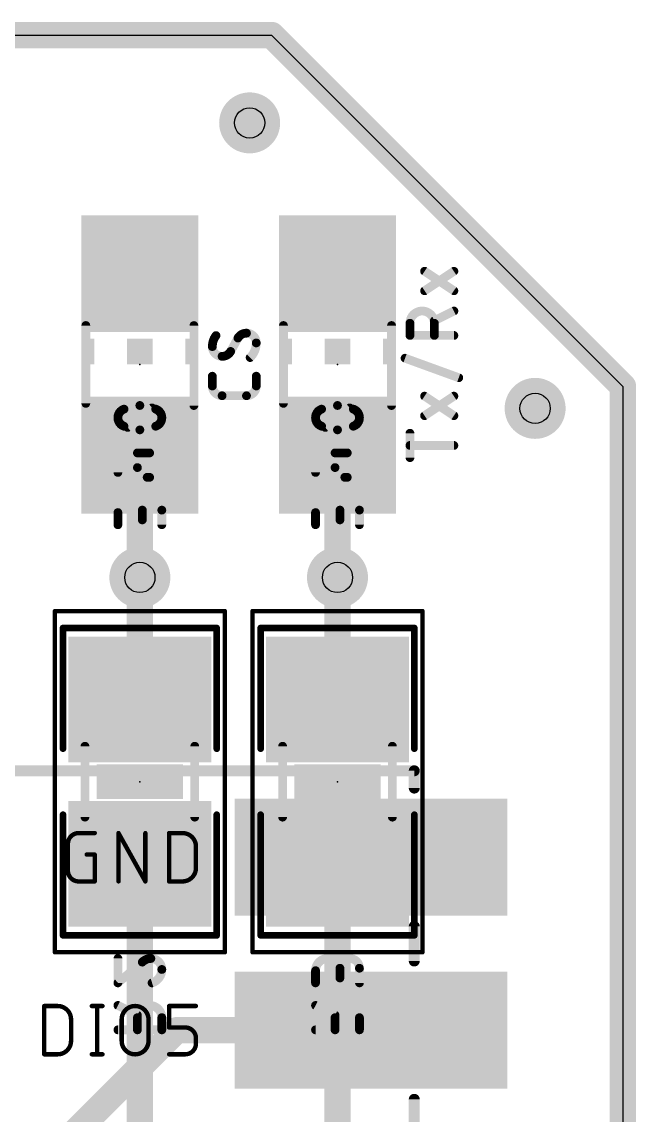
# Model space of a CAD drawing. Extents: x 40.2 to 61.4, y 22.5 to 56.
# Drawn here: x 54.26 to 61.37, y 43.39 to 56.03 of the extents above; entities that cross this region are included whole.
import ezdxf

# ---------------------------------------------------------------- set-up
doc = ezdxf.new("R2010")
doc.units = 0
for name, color, linetype in [('1', 12, 'CONTINUOUS'), ('16', 132, 'CONTINUOUS'), ('18', 122, 'CONTINUOUS'), ('20', 31, 'CONTINUOUS'), ('21', 251, 'CONTINUOUS'), ('22', 251, 'CONTINUOUS'), ('23', 53, 'CONTINUOUS'), ('24', 53, 'CONTINUOUS'), ('26', 251, 'CONTINUOUS'), ('27', 251, 'CONTINUOUS'), ('28', 251, 'CONTINUOUS'), ('29', 251, 'CONTINUOUS'), ('30', 251, 'CONTINUOUS'), ('31', 251, 'CONTINUOUS'), ('32', 251, 'CONTINUOUS'), ('36', 251, 'CONTINUOUS'), ('40', 132, 'CONTINUOUS'), ('44', 251, 'CONTINUOUS'), ('51', 251, 'CONTINUOUS'), ('52', 251, 'CONTINUOUS')]:
    doc.layers.add(name, color=color, linetype=linetype)

# ---------------------------------------------------------------- blocks, each defined once
blk = doc.blocks.new('RECT')
blk.add_solid([(-0.5, -0.5), (0.5, -0.5), (-0.5, 0.5), (0.5, 0.5)])
blk = doc.blocks.new('ROUNDV')
at = {"const_width": 0.5}
blk.add_lwpolyline([(0, -0.25, 1), (0, 0.25, 1), (0, -0.25)], format="xyb", dxfattribs=at)

msp = doc.modelspace()

# ---------------------------------------------------------------- linework, layer by layer
at = {"layer": '1', "const_width": 0.3048}
for points in [[(44.45, 55.88), (57.15, 55.88)], [(57.15, 55.88), (61.214, 51.816)], [(61.214, 51.816), (61.214, 29.21)], [(55.626, 51.02), (55.626, 49.6062)], [(57.912, 51.02), (57.912, 49.6062)], [(56.054, 44.37), (52.578, 40.894)], [(58.3, 44.37), (56.054, 44.37)]]:
    msp.add_lwpolyline(points, dxfattribs=at)
at = {"layer": '1', "const_width": 0.1524}
for points in [[(57.2039, 55.9339, 1), (57.0961, 55.8261)], [(57.15, 55.8038, 1), (57.15, 55.9562)], [(61.2902, 51.816, 1), (61.1378, 51.816)], [(61.1601, 51.7621, 1), (61.2679, 51.8699)], [(55.7022, 51.02, 1), (55.5498, 51.02)], [(57.9882, 51.02, 1), (57.8358, 51.02)], [(55.5498, 49.6062, 1), (55.7022, 49.6062)], [(57.8358, 49.6062, 1), (57.9882, 49.6062)], [(56.054, 44.4462, 1), (56.054, 44.2938)], [(56.1079, 44.3161, 1), (56.0001, 44.4239)], [(58.3, 44.2938, 1), (58.3, 44.4462)]]:
    msp.add_lwpolyline(points, format="xyb", dxfattribs=at)
at = {"layer": '16', "const_width": 0.3048}
for points in [[(44.45, 55.88), (57.15, 55.88)], [(57.15, 55.88), (61.214, 51.816)], [(61.214, 51.816), (61.214, 29.21)], [(55.626, 48.194), (55.626, 49.6062)], [(57.912, 48.194), (57.912, 49.6062)], [(55.626, 46.294), (55.626, 42.926)], [(57.912, 46.294), (57.912, 43.18)]]:
    msp.add_lwpolyline(points, dxfattribs=at)
at = {"layer": '16', "const_width": 0.1524}
for points in [[(57.2039, 55.9339, 1), (57.0961, 55.8261)], [(57.15, 55.8038, 1), (57.15, 55.9562)], [(61.2902, 51.816, 1), (61.1378, 51.816)], [(61.1601, 51.7621, 1), (61.2679, 51.8699)], [(55.7022, 49.6062, 1), (55.5498, 49.6062)], [(57.9882, 49.6062, 1), (57.8358, 49.6062)], [(55.5498, 48.194, 1), (55.7022, 48.194)], [(57.8358, 48.194, 1), (57.9882, 48.194)], [(55.7022, 46.294, 1), (55.5498, 46.294)], [(57.9882, 46.294, 1), (57.8358, 46.294)]]:
    msp.add_lwpolyline(points, format="xyb", dxfattribs=at)
at = {"layer": '20'}
for p, q in [((44.45, 55.88), (57.15, 55.88)), ((57.15, 55.88), (61.214, 51.816)), ((61.214, 51.816), (61.214, 29.21))]:
    msp.add_line(p, q, dxfattribs=at)
at = {"layer": '21', "const_width": 0.127}
for points in [[(42.8, 47.37), (58.8, 47.37)], [(58.8, 47.37), (58.8, 47.17)], [(58.8, 45.17), (58.8, 45.57)], [(58.8, 43.17), (58.8, 43.57)]]:
    msp.add_lwpolyline(points, dxfattribs=at)
at = {"layer": '21', "const_width": 0.0635}
for points in [[(58.8318, 47.37, 1), (58.7683, 47.37)], [(58.8, 47.3383, 1), (58.8, 47.4018)], [(58.7683, 47.17, 1), (58.8318, 47.17)], [(58.8318, 45.57, 1), (58.7683, 45.57)], [(58.7683, 45.17, 1), (58.8318, 45.17)], [(58.8318, 43.57, 1), (58.7683, 43.57)]]:
    msp.add_lwpolyline(points, format="xyb", dxfattribs=at)
at = {"layer": '22', "const_width": 0.0381}
for points in [[(54.737, 49.0411, 1), (54.737, 49.003)], [(54.7561, 49.022, 1), (54.718, 49.022)], [(56.5341, 49.022, 1), (56.496, 49.022)], [(56.515, 49.003, 1), (56.515, 49.0411)], [(57.023, 49.0411, 1), (57.023, 49.003)], [(57.0421, 49.022, 1), (57.004, 49.022)], [(58.8201, 49.022, 1), (58.782, 49.022)], [(58.801, 49.003, 1), (58.801, 49.0411)], [(54.718, 47.625, 1), (54.7561, 47.625)], [(56.496, 47.625, 1), (56.5341, 47.625)], [(57.004, 47.625, 1), (57.0421, 47.625)], [(58.782, 47.625, 1), (58.8201, 47.625)], [(54.7561, 46.863, 1), (54.718, 46.863)], [(56.5341, 46.863, 1), (56.496, 46.863)], [(57.0421, 46.863, 1), (57.004, 46.863)], [(58.8201, 46.863, 1), (58.782, 46.863)], [(54.737, 45.4851, 1), (54.737, 45.447)], [(54.718, 45.466, 1), (54.7561, 45.466)], [(56.496, 45.466, 1), (56.5341, 45.466)], [(56.515, 45.447, 1), (56.515, 45.4851)], [(57.023, 45.4851, 1), (57.023, 45.447)], [(57.004, 45.466, 1), (57.0421, 45.466)], [(58.782, 45.466, 1), (58.8201, 45.466)], [(58.801, 45.447, 1), (58.801, 45.4851)]]:
    msp.add_lwpolyline(points, format="xyb", dxfattribs=at)
at = {"layer": '22', "const_width": 0.0762}
for points in [[(54.737, 47.625), (54.737, 49.022)], [(54.737, 49.022), (56.515, 49.022)], [(56.515, 49.022), (56.515, 47.625)], [(57.023, 47.625), (57.023, 49.022)], [(57.023, 49.022), (58.801, 49.022)], [(58.801, 49.022), (58.801, 47.625)], [(54.737, 45.466), (54.737, 46.863)], [(56.515, 46.863), (56.515, 45.466)], [(57.023, 45.466), (57.023, 46.863)], [(58.801, 46.863), (58.801, 45.466)], [(56.515, 45.466), (54.737, 45.466)], [(58.801, 45.466), (57.023, 45.466)]]:
    msp.add_lwpolyline(points, dxfattribs=at)
at = {"layer": '23'}
for p in [(55.626, 52.07), (57.912, 52.07)]:
    msp.add_point(p, dxfattribs=at)
at = {"layer": '24'}
for p in [(55.626, 47.244), (57.912, 47.244)]:
    msp.add_point(p, dxfattribs=at)
at = {"layer": '26', "const_width": 0.1016}
for points in [[(55.372, 44.917), (55.372, 45.1992)], [(55.6542, 45.1569), (55.372, 44.917)], [(57.658, 44.917), (57.658, 45.0581)], [(57.9402, 45.0863), (57.9402, 44.9734)], [(58.166, 44.917), (58.166, 45.0863)], [(55.372, 44.656), (55.5978, 44.5431)], [(57.658, 44.656), (57.8838, 44.5431)], [(55.5978, 44.5149), (55.5978, 44.3738)], [(55.88, 44.3738), (55.88, 44.5149)], [(57.8838, 44.5149), (57.8838, 44.3738)], [(58.166, 44.3738), (58.166, 44.5149)], [(55.372, 44.3738), (55.88, 44.3738)], [(57.658, 44.3738), (58.166, 44.3738)]]:
    msp.add_lwpolyline(points, dxfattribs=at)
at = {"layer": '26'}
for points, const_width in [([(55.3974, 45.1992, 1), (55.3466, 45.1992)], 0.0508), ([(55.753, 45.1992, 0.2053), (55.6542, 45.1569)], 0.1016), ([(55.6358, 45.1744, 1), (55.6726, 45.1394)], 0.0508), ([(55.6707, 45.1375, 1), (55.6378, 45.1762)], 0.0508), ([(55.88, 45.0722, 0.4142), (55.753, 45.1992)], 0.1016), ([(55.753, 45.2246, 1), (55.753, 45.1738)], 0.0508), ([(55.753, 45.1738, 1), (55.753, 45.2246)], 0.0508), ([(57.9402, 45.0581, 1), (57.658, 45.0581)], 0.1016), ([(58.166, 45.0863, 1), (57.9402, 45.0863)], 0.1016), ([(55.7671, 44.917, 0.3252), (55.88, 45.0722)], 0.1016), ([(55.9054, 45.0722, 1), (55.8546, 45.0722)], 0.0508), ([(55.8546, 45.0722, 1), (55.9054, 45.0722)], 0.0508), ([(57.6834, 45.0581, 1), (57.6326, 45.0581)], 0.0508), ([(57.6326, 45.0581, 1), (57.6834, 45.0581)], 0.0508), ([(57.9656, 45.0863, 1), (57.9148, 45.0863)], 0.0508), ([(57.9148, 45.0863, 1), (57.9656, 45.0863)], 0.0508), ([(57.9148, 45.0581, 1), (57.9656, 45.0581)], 0.0508), ([(58.1914, 45.0863, 1), (58.1406, 45.0863)], 0.0508), ([(58.1406, 45.0863, 1), (58.1914, 45.0863)], 0.0508), ([(55.3555, 44.9363, 1), (55.3885, 44.8976)], 0.0508), ([(55.3466, 44.917, 1), (55.3974, 44.917)], 0.0508), ([(55.7593, 44.9411, 1), (55.7749, 44.8928)], 0.0508), ([(57.6326, 44.917, 1), (57.6834, 44.917)], 0.0508), ([(57.9148, 44.9734, 1), (57.9656, 44.9734)], 0.0508), ([(58.1406, 44.917, 1), (58.1914, 44.917)], 0.0508), ([(55.3834, 44.6787, 1), (55.3606, 44.6333)], 0.0508), ([(55.88, 44.5149, 1), (55.5978, 44.5149)], 0.1016), ([(57.6694, 44.6787, 1), (57.6466, 44.6333)], 0.0508), ([(58.166, 44.5149, 1), (57.8838, 44.5149)], 0.1016), ([(55.6232, 44.5149, 1), (55.5724, 44.5149)], 0.0508), ([(55.5724, 44.5149, 1), (55.6232, 44.5149)], 0.0508), ([(55.5864, 44.5204, 1), (55.6091, 44.5658)], 0.0508), ([(55.9054, 44.5149, 1), (55.8546, 44.5149)], 0.0508), ([(55.8546, 44.5149, 1), (55.9054, 44.5149)], 0.0508), ([(57.9092, 44.5149, 1), (57.8584, 44.5149)], 0.0508), ([(57.8584, 44.5149, 1), (57.9092, 44.5149)], 0.0508), ([(57.8724, 44.5204, 1), (57.8951, 44.5658)], 0.0508), ([(58.1914, 44.5149, 1), (58.1406, 44.5149)], 0.0508), ([(58.1406, 44.5149, 1), (58.1914, 44.5149)], 0.0508), ([(55.372, 44.3992, 1), (55.372, 44.3484)], 0.0508), ([(55.5724, 44.3738, 1), (55.6232, 44.3738)], 0.0508), ([(55.8546, 44.3738, 1), (55.9054, 44.3738)], 0.0508), ([(55.88, 44.3484, 1), (55.88, 44.3992)], 0.0508), ([(57.658, 44.3992, 1), (57.658, 44.3484)], 0.0508), ([(57.8584, 44.3738, 1), (57.9092, 44.3738)], 0.0508), ([(58.1406, 44.3738, 1), (58.1914, 44.3738)], 0.0508), ([(58.166, 44.3484, 1), (58.166, 44.3992)], 0.0508)]:
    msp.add_lwpolyline(points, format="xyb", dxfattribs=dict(at, const_width=const_width))
at = {"layer": '27', "const_width": 0.1016}
for points in [[(59.2582, 52.9222), (58.9195, 53.148)], [(58.9195, 52.9222), (59.2582, 53.148)], [(59.2582, 52.6879), (59.0324, 52.575)], [(58.7502, 52.4056), (58.7502, 52.5468)], [(59.0324, 52.5468), (59.0324, 52.4056)], [(56.7605, 52.3753), (56.6759, 52.2201)], [(59.2582, 52.4056), (58.7502, 52.4056)], [(59.3146, 51.9164), (58.6938, 52.1421)], [(56.4642, 51.8211), (56.4642, 51.934)], [(56.9722, 51.934), (56.9722, 51.8211)], [(56.8593, 51.7082), (56.5771, 51.7082)], [(59.2582, 51.4775), (58.9195, 51.7032)], [(58.9195, 51.4775), (59.2582, 51.7032)], [(58.7502, 50.992), (58.7502, 51.2743)], [(59.2582, 51.1331), (58.7502, 51.1331)]]:
    msp.add_lwpolyline(points, dxfattribs=at)
at = {"layer": '27'}
for points, const_width in [([(58.9336, 53.1691, 1), (58.9054, 53.1268)], 0.0508), ([(59.2723, 53.1268, 1), (59.2441, 53.1691)], 0.0508), ([(58.9054, 52.9433, 1), (58.9336, 52.9011)], 0.0508), ([(59.2441, 52.9011, 1), (59.2723, 52.9433)], 0.0508), ([(59.0324, 52.5468, 1), (58.7502, 52.5468)], 0.1016), ([(59.2696, 52.6651, 1), (59.2468, 52.7106)], 0.0508), ([(59.0211, 52.5977, 1), (59.0438, 52.5523)], 0.0508), ([(56.8593, 52.4318, 0.2656), (56.7605, 52.3753)], 0.1016), ([(56.9722, 52.3189, 0.4142), (56.8593, 52.4318)], 0.1016), ([(56.8593, 52.4572, 1), (56.8593, 52.4064)], 0.0508), ([(56.8593, 52.4064, 1), (56.8593, 52.4572)], 0.0508), ([(58.7756, 52.5468, 1), (58.7248, 52.5468)], 0.0508), ([(58.7248, 52.5468, 1), (58.7756, 52.5468)], 0.0508), ([(59.0578, 52.5468, 1), (59.007, 52.5468)], 0.0508), ([(59.007, 52.5468, 1), (59.0578, 52.5468)], 0.0508), ([(56.5065, 52.4036, 0.1623), (56.4642, 52.2766)], 0.1016), ([(56.5269, 52.3883, 1), (56.4862, 52.4188)], 0.0508), ([(56.7386, 52.3882, 1), (56.7824, 52.3625)], 0.0508), ([(56.7828, 52.3632, 1), (56.7382, 52.3875)], 0.0508), ([(56.9016, 52.1496, 0.2), (56.9722, 52.3189)], 0.1016), ([(56.9976, 52.3189, 1), (56.9468, 52.3189)], 0.0508), ([(58.7502, 52.431, 1), (58.7502, 52.3802)], 0.0508), ([(58.7248, 52.4056, 1), (58.7756, 52.4056)], 0.0508), ([(59.007, 52.4056, 1), (59.0578, 52.4056)], 0.0508), ([(59.2582, 52.3802, 1), (59.2582, 52.431)], 0.0508), ([(56.4642, 52.2766, 0.4142), (56.5771, 52.1637)], 0.1016), ([(56.4896, 52.2766, 1), (56.4388, 52.2766)], 0.0508), ([(56.4388, 52.2766, 1), (56.4896, 52.2766)], 0.0508), ([(56.5771, 52.1637, 0.2656), (56.6759, 52.2201)], 0.1016), ([(56.6536, 52.2323, 1), (56.6982, 52.208)], 0.0508), ([(56.6977, 52.2072, 1), (56.654, 52.233)], 0.0508), ([(56.9468, 52.3189, 1), (56.9976, 52.3189)], 0.0508), ([(56.5771, 52.1891, 1), (56.5771, 52.1383)], 0.0508), ([(56.5771, 52.1383, 1), (56.5771, 52.1891)], 0.0508), ([(56.8838, 52.1676, 1), (56.9195, 52.1315)], 0.0508), ([(58.7024, 52.166, 1), (58.6851, 52.1183)], 0.0508), ([(56.4896, 51.934, 1), (56.4388, 51.934)], 0.0508), ([(56.9976, 51.934, 1), (56.9468, 51.934)], 0.0508), ([(56.4642, 51.8211, 0.4142), (56.5771, 51.7082)], 0.1016), ([(56.4896, 51.8211, 1), (56.4388, 51.8211)], 0.0508), ([(56.4388, 51.8211, 1), (56.4896, 51.8211)], 0.0508), ([(56.8593, 51.7082, 0.4142), (56.9722, 51.8211)], 0.1016), ([(56.9976, 51.8211, 1), (56.9468, 51.8211)], 0.0508), ([(56.9468, 51.8211, 1), (56.9976, 51.8211)], 0.0508), ([(59.306, 51.8925, 1), (59.3233, 51.9402)], 0.0508), ([(56.5771, 51.7336, 1), (56.5771, 51.6828)], 0.0508), ([(56.5771, 51.6828, 1), (56.5771, 51.7336)], 0.0508), ([(56.8593, 51.7336, 1), (56.8593, 51.6828)], 0.0508), ([(56.8593, 51.6828, 1), (56.8593, 51.7336)], 0.0508), ([(58.9336, 51.7244, 1), (58.9054, 51.6821)], 0.0508), ([(59.2723, 51.6821, 1), (59.2441, 51.7244)], 0.0508), ([(58.9054, 51.4986, 1), (58.9336, 51.4563)], 0.0508), ([(59.2441, 51.4563, 1), (59.2723, 51.4986)], 0.0508), ([(58.7756, 51.2743, 1), (58.7248, 51.2743)], 0.0508), ([(58.7502, 51.1585, 1), (58.7502, 51.1077)], 0.0508), ([(59.2582, 51.1077, 1), (59.2582, 51.1585)], 0.0508), ([(58.7248, 50.992, 1), (58.7756, 50.992)], 0.0508)]:
    msp.add_lwpolyline(points, format="xyb", dxfattribs=dict(at, const_width=const_width))
at = {"layer": '28'}
for points, const_width in [([(55.4426, 51.553, 0.3205), (55.372, 51.4542)], 0.1016), ([(55.4314, 51.5758, 1), (55.4537, 51.5301)], 0.0508), ([(55.626, 51.5953, 0.1139), (55.4426, 51.553)], 0.1016), ([(55.4508, 51.5289, 1), (55.4343, 51.577)], 0.0508), ([(55.8094, 51.553, 0.1139), (55.626, 51.5953)], 0.1016), ([(55.626, 51.6207, 1), (55.626, 51.5699)], 0.0508), ([(55.626, 51.5699, 1), (55.626, 51.6207)], 0.0508), ([(55.783, 51.5472, 1), (55.7512, 51.5869)], 0.0508), ([(55.88, 51.4542, 0.3205), (55.8094, 51.553)], 0.1016), ([(55.8177, 51.577, 1), (55.8012, 51.5289)], 0.0508), ([(55.7983, 51.5301, 1), (55.8206, 51.5758)], 0.0508), ([(57.7286, 51.553, 0.3205), (57.658, 51.4542)], 0.1016), ([(57.7174, 51.5758, 1), (57.7397, 51.5301)], 0.0508), ([(57.912, 51.5953, 0.1139), (57.7286, 51.553)], 0.1016), ([(57.7368, 51.5289, 1), (57.7203, 51.577)], 0.0508), ([(58.0954, 51.553, 0.1139), (57.912, 51.5953)], 0.1016), ([(57.912, 51.6207, 1), (57.912, 51.5699)], 0.0508), ([(57.912, 51.5699, 1), (57.912, 51.6207)], 0.0508), ([(58.069, 51.5472, 1), (58.0372, 51.5869)], 0.0508), ([(58.166, 51.4542, 0.3205), (58.0954, 51.553)], 0.1016), ([(58.1037, 51.577, 1), (58.0872, 51.5289)], 0.0508), ([(58.0843, 51.5301, 1), (58.1066, 51.5758)], 0.0508), ([(55.372, 51.4542, 0.3205), (55.4426, 51.3554)], 0.1016), ([(55.3974, 51.4542, 1), (55.3466, 51.4542)], 0.0508), ([(55.3466, 51.4542, 1), (55.3974, 51.4542)], 0.0508), ([(55.8094, 51.3554, 0.3205), (55.88, 51.4542)], 0.1016), ([(55.9054, 51.4542, 1), (55.8546, 51.4542)], 0.0508), ([(55.8546, 51.4542, 1), (55.9054, 51.4542)], 0.0508), ([(57.658, 51.4542, 0.3205), (57.7286, 51.3554)], 0.1016), ([(57.6834, 51.4542, 1), (57.6326, 51.4542)], 0.0508), ([(57.6326, 51.4542, 1), (57.6834, 51.4542)], 0.0508), ([(58.0954, 51.3554, 0.3205), (58.166, 51.4542)], 0.1016), ([(58.1914, 51.4542, 1), (58.1406, 51.4542)], 0.0508), ([(58.1406, 51.4542, 1), (58.1914, 51.4542)], 0.0508), ([(55.4426, 51.3554, 0.1139), (55.626, 51.3131)], 0.1016), ([(55.4537, 51.3782, 1), (55.4314, 51.3326)], 0.0508), ([(55.4343, 51.3314, 1), (55.4508, 51.3794)], 0.0508), ([(55.469, 51.3611, 1), (55.5008, 51.3215)], 0.0508), ([(55.626, 51.3131, 0.1139), (55.8094, 51.3554)], 0.1016), ([(55.626, 51.3385, 1), (55.626, 51.2877)], 0.0508), ([(55.626, 51.2877, 1), (55.626, 51.3385)], 0.0508), ([(55.8012, 51.3794, 1), (55.8177, 51.3314)], 0.0508), ([(55.8206, 51.3326, 1), (55.7983, 51.3782)], 0.0508), ([(57.7286, 51.3554, 0.1139), (57.912, 51.3131)], 0.1016), ([(57.7397, 51.3782, 1), (57.7174, 51.3326)], 0.0508), ([(57.7203, 51.3314, 1), (57.7368, 51.3794)], 0.0508), ([(57.755, 51.3611, 1), (57.7868, 51.3215)], 0.0508), ([(57.912, 51.3131, 0.1139), (58.0954, 51.3554)], 0.1016), ([(57.912, 51.3385, 1), (57.912, 51.2877)], 0.0508), ([(57.912, 51.2877, 1), (57.912, 51.3385)], 0.0508), ([(58.0872, 51.3794, 1), (58.1037, 51.3314)], 0.0508), ([(58.1066, 51.3326, 1), (58.0843, 51.3782)], 0.0508), ([(55.5978, 51.0467, 0.4142), (55.372, 50.8209)], 0.1016), ([(55.6232, 51.0467, 1), (55.5724, 51.0467)], 0.0508), ([(55.5978, 51.0721, 1), (55.5978, 51.0213)], 0.0508), ([(55.5978, 51.0213, 1), (55.5978, 51.0721)], 0.0508), ([(55.7389, 50.7644, 1), (55.7389, 51.0467)], 0.1016), ([(55.7389, 51.0721, 1), (55.7389, 51.0213)], 0.0508), ([(55.7389, 51.0213, 1), (55.7389, 51.0721)], 0.0508), ([(57.8838, 51.0467, 0.4142), (57.658, 50.8209)], 0.1016), ([(57.9092, 51.0467, 1), (57.8584, 51.0467)], 0.0508), ([(57.8838, 51.0721, 1), (57.8838, 51.0213)], 0.0508), ([(57.8838, 51.0213, 1), (57.8838, 51.0721)], 0.0508), ([(58.0249, 50.7644, 1), (58.0249, 51.0467)], 0.1016), ([(58.0249, 51.0721, 1), (58.0249, 51.0213)], 0.0508), ([(58.0249, 51.0213, 1), (58.0249, 51.0721)], 0.0508), ([(55.3466, 50.8209, 1), (55.3974, 50.8209)], 0.0508), ([(55.5978, 50.8773, 0.4142), (55.7107, 50.7644)], 0.1016), ([(55.6232, 50.8773, 1), (55.5724, 50.8773)], 0.0508), ([(55.5724, 50.8773, 1), (55.6232, 50.8773)], 0.0508), ([(57.6326, 50.8209, 1), (57.6834, 50.8209)], 0.0508), ([(57.8838, 50.8773, 0.4142), (57.9967, 50.7644)], 0.1016), ([(57.9092, 50.8773, 1), (57.8584, 50.8773)], 0.0508), ([(57.8584, 50.8773, 1), (57.9092, 50.8773)], 0.0508), ([(55.7107, 50.7898, 1), (55.7107, 50.739)], 0.0508), ([(55.7107, 50.739, 1), (55.7107, 50.7898)], 0.0508), ([(55.7389, 50.7898, 1), (55.7389, 50.739)], 0.0508), ([(55.7389, 50.739, 1), (55.7389, 50.7898)], 0.0508), ([(57.9967, 50.7898, 1), (57.9967, 50.739)], 0.0508), ([(57.9967, 50.739, 1), (57.9967, 50.7898)], 0.0508), ([(58.0249, 50.7898, 1), (58.0249, 50.739)], 0.0508), ([(58.0249, 50.739, 1), (58.0249, 50.7898)], 0.0508), ([(55.6542, 50.3569, 1), (55.372, 50.3569)], 0.1016), ([(55.88, 50.3851, 1), (55.6542, 50.3851)], 0.1016), ([(57.9402, 50.3569, 1), (57.658, 50.3569)], 0.1016), ([(58.166, 50.3851, 1), (57.9402, 50.3851)], 0.1016), ([(55.3974, 50.3569, 1), (55.3466, 50.3569)], 0.0508), ([(55.3466, 50.3569, 1), (55.3974, 50.3569)], 0.0508), ([(55.6796, 50.3851, 1), (55.6288, 50.3851)], 0.0508), ([(55.6288, 50.3851, 1), (55.6796, 50.3851)], 0.0508), ([(55.6288, 50.3569, 1), (55.6796, 50.3569)], 0.0508), ([(55.9054, 50.3851, 1), (55.8546, 50.3851)], 0.0508), ([(55.8546, 50.3851, 1), (55.9054, 50.3851)], 0.0508), ([(57.6834, 50.3569, 1), (57.6326, 50.3569)], 0.0508), ([(57.6326, 50.3569, 1), (57.6834, 50.3569)], 0.0508), ([(57.9656, 50.3851, 1), (57.9148, 50.3851)], 0.0508), ([(57.9148, 50.3851, 1), (57.9656, 50.3851)], 0.0508), ([(57.9148, 50.3569, 1), (57.9656, 50.3569)], 0.0508), ([(58.1914, 50.3851, 1), (58.1406, 50.3851)], 0.0508), ([(58.1406, 50.3851, 1), (58.1914, 50.3851)], 0.0508), ([(55.3466, 50.2158, 1), (55.3974, 50.2158)], 0.0508), ([(55.6288, 50.2722, 1), (55.6796, 50.2722)], 0.0508), ([(55.8546, 50.2158, 1), (55.9054, 50.2158)], 0.0508), ([(57.6326, 50.2158, 1), (57.6834, 50.2158)], 0.0508), ([(57.9148, 50.2722, 1), (57.9656, 50.2722)], 0.0508), ([(58.1406, 50.2158, 1), (58.1914, 50.2158)], 0.0508)]:
    msp.add_lwpolyline(points, format="xyb", dxfattribs=dict(at, const_width=const_width))
at = {"layer": '28', "const_width": 0.1016}
for points in [[(55.4849, 51.3413), (55.7671, 51.5671)], [(57.7709, 51.3413), (58.0531, 51.5671)], [(55.5978, 51.0467), (55.5978, 50.8773)], [(55.7389, 51.0467), (55.5978, 51.0467)], [(57.8838, 51.0467), (57.8838, 50.8773)], [(58.0249, 51.0467), (57.8838, 51.0467)], [(55.7107, 50.7644), (55.7389, 50.7644)], [(57.9967, 50.7644), (58.0249, 50.7644)], [(55.372, 50.2158), (55.372, 50.3569)], [(55.6542, 50.3851), (55.6542, 50.2722)], [(55.88, 50.2158), (55.88, 50.3851)], [(57.658, 50.2158), (57.658, 50.3569)], [(57.9402, 50.3851), (57.9402, 50.2722)], [(58.166, 50.2158), (58.166, 50.3851)]]:
    msp.add_lwpolyline(points, dxfattribs=at)
at = {"layer": '40', "const_width": 0.0508}
for points in [[(54.643, 49.217), (54.643, 45.271)], [(56.609, 49.217), (54.643, 49.217)], [(56.609, 45.271), (56.609, 49.217)], [(56.929, 49.217), (56.929, 45.271)], [(58.895, 49.217), (56.929, 49.217)], [(58.895, 45.271), (58.895, 49.217)], [(54.643, 45.271), (56.609, 45.271)], [(56.929, 45.271), (58.895, 45.271)]]:
    msp.add_lwpolyline(points, dxfattribs=at)
at = {"layer": '40', "const_width": 0.0254}
for points in [[(54.6557, 49.217, 1), (54.6303, 49.217)], [(54.643, 49.2297, 1), (54.643, 49.2043)], [(56.6217, 49.217, 1), (56.5963, 49.217)], [(56.609, 49.2043, 1), (56.609, 49.2297)], [(56.9417, 49.217, 1), (56.9163, 49.217)], [(56.929, 49.2297, 1), (56.929, 49.2043)], [(58.9077, 49.217, 1), (58.8823, 49.217)], [(58.895, 49.2043, 1), (58.895, 49.2297)], [(54.643, 45.2837, 1), (54.643, 45.2583)], [(54.6303, 45.271, 1), (54.6557, 45.271)], [(56.5963, 45.271, 1), (56.6217, 45.271)], [(56.609, 45.2583, 1), (56.609, 45.2837)], [(56.929, 45.2837, 1), (56.929, 45.2583)], [(56.9163, 45.271, 1), (56.9417, 45.271)], [(58.8823, 45.271, 1), (58.9077, 45.271)], [(58.895, 45.2583, 1), (58.895, 45.2837)]]:
    msp.add_lwpolyline(points, format="xyb", dxfattribs=at)
at = {"layer": '44'}
for centre in [(56.896, 54.864), (60.198, 51.562), (55.626, 49.6062), (57.912, 49.6062)]:
    msp.add_circle(centre, 0.175, dxfattribs=at)
at = {"layer": '51'}
for points, const_width in [([(55.001, 52.52), (55.001, 51.62)], 0.1016), ([(56.251, 52.52), (56.251, 51.595)], 0.1016), ([(57.287, 52.52), (57.287, 51.62)], 0.1016), ([(58.537, 52.52), (58.537, 51.595)], 0.1016), ([(54.9179, 46.6494), (55.1042, 46.6494)], 0.0508), ([(55.3789, 46.0906), (55.3789, 46.6494)], 0.0508), ([(55.3789, 46.6494), (55.6894, 46.0906)], 0.0508), ([(55.6894, 46.0906), (55.6894, 46.6494)], 0.0508), ([(55.9642, 46.0906), (55.9642, 46.6494)], 0.0508), ([(55.9642, 46.6494), (56.1194, 46.6494)], 0.0508), ([(54.7937, 46.2148), (54.7937, 46.5252)], 0.0508), ([(55.011, 46.401), (55.1042, 46.401)], 0.0508), ([(55.1042, 46.401), (55.1042, 46.0906)], 0.0508), ([(56.2746, 46.4942), (56.2746, 46.2458)], 0.0508), ([(55.1042, 46.0906), (54.9179, 46.0906)], 0.0508), ([(56.1194, 46.0906), (55.9642, 46.0906)], 0.0508), ([(54.5194, 44.0906), (54.5194, 44.6494)], 0.0508), ([(54.5194, 44.6494), (54.6746, 44.6494)], 0.0508), ([(55.0697, 44.6494), (55.1939, 44.6494)], 0.0508), ([(55.1318, 44.6494), (55.1318, 44.0906)], 0.0508), ([(55.9642, 44.401), (55.9642, 44.6494)], 0.0508), ([(55.9642, 44.6494), (56.2746, 44.6494)], 0.0508), ([(54.8299, 44.4942), (54.8299, 44.2458)], 0.0508), ([(55.4155, 44.2458), (55.4155, 44.4942)], 0.0508), ([(55.726, 44.4942), (55.726, 44.2458)], 0.0508), ([(56.1504, 44.401), (55.9642, 44.401)], 0.0508), ([(56.2746, 44.2148), (56.2746, 44.2769)], 0.0508), ([(54.6746, 44.0906), (54.5194, 44.0906)], 0.0508), ([(55.0697, 44.0906), (55.1939, 44.0906)], 0.0508), ([(55.9642, 44.0906), (56.1504, 44.0906)], 0.0508)]:
    msp.add_lwpolyline(points, dxfattribs=dict(at, const_width=const_width))
for points, const_width in [([(55.0264, 52.52, 1), (54.9756, 52.52)], 0.0508), ([(56.2764, 52.52, 1), (56.2256, 52.52)], 0.0508), ([(57.3124, 52.52, 1), (57.2616, 52.52)], 0.0508), ([(58.5624, 52.52, 1), (58.5116, 52.52)], 0.0508), ([(54.9756, 51.62, 1), (55.0264, 51.62)], 0.0508), ([(56.2256, 51.595, 1), (56.2764, 51.595)], 0.0508), ([(57.2616, 51.62, 1), (57.3124, 51.62)], 0.0508), ([(58.5116, 51.595, 1), (58.5624, 51.595)], 0.0508), ([(54.9179, 46.6494, 0.4142), (54.7937, 46.5252)], 0.0508), ([(54.9179, 46.6621, 1), (54.9179, 46.6367)], 0.0254), ([(54.9179, 46.6367, 1), (54.9179, 46.6621)], 0.0254), ([(55.1042, 46.6367, 1), (55.1042, 46.6621)], 0.0254), ([(55.3916, 46.6494, 1), (55.3662, 46.6494)], 0.0254), ([(55.39, 46.6556, 1), (55.3678, 46.6432)], 0.0254), ([(55.7021, 46.6494, 1), (55.6767, 46.6494)], 0.0254), ([(55.9769, 46.6494, 1), (55.9515, 46.6494)], 0.0254), ([(55.9642, 46.6621, 1), (55.9642, 46.6367)], 0.0254), ([(56.2746, 46.4942, 0.4142), (56.1194, 46.6494)], 0.0508), ([(56.1194, 46.6621, 1), (56.1194, 46.6367)], 0.0254), ([(56.1194, 46.6367, 1), (56.1194, 46.6621)], 0.0254), ([(54.8064, 46.5252, 1), (54.781, 46.5252)], 0.0254), ([(54.781, 46.5252, 1), (54.8064, 46.5252)], 0.0254), ([(55.011, 46.4137, 1), (55.011, 46.3883)], 0.0254), ([(55.1169, 46.401, 1), (55.0915, 46.401)], 0.0254), ([(55.1042, 46.3883, 1), (55.1042, 46.4137)], 0.0254), ([(56.2873, 46.4942, 1), (56.2619, 46.4942)], 0.0254), ([(56.2619, 46.4942, 1), (56.2873, 46.4942)], 0.0254), ([(54.7937, 46.2148, 0.4142), (54.9179, 46.0906)], 0.0508), ([(54.8064, 46.2148, 1), (54.781, 46.2148)], 0.0254), ([(54.781, 46.2148, 1), (54.8064, 46.2148)], 0.0254), ([(56.1194, 46.0906, 0.4142), (56.2746, 46.2458)], 0.0508), ([(56.2873, 46.2458, 1), (56.2619, 46.2458)], 0.0254), ([(56.2619, 46.2458, 1), (56.2873, 46.2458)], 0.0254), ([(54.9179, 46.1033, 1), (54.9179, 46.0779)], 0.0254), ([(54.9179, 46.0779, 1), (54.9179, 46.1033)], 0.0254), ([(55.0915, 46.0906, 1), (55.1169, 46.0906)], 0.0254), ([(55.1042, 46.0779, 1), (55.1042, 46.1033)], 0.0254), ([(55.3662, 46.0906, 1), (55.3916, 46.0906)], 0.0254), ([(55.6767, 46.0906, 1), (55.7021, 46.0906)], 0.0254), ([(55.6783, 46.0844, 1), (55.7005, 46.0968)], 0.0254), ([(55.9642, 46.1033, 1), (55.9642, 46.0779)], 0.0254), ([(55.9515, 46.0906, 1), (55.9769, 46.0906)], 0.0254), ([(56.1194, 46.1033, 1), (56.1194, 46.0779)], 0.0254), ([(56.1194, 46.0779, 1), (56.1194, 46.1033)], 0.0254), ([(54.5321, 44.6494, 1), (54.5067, 44.6494)], 0.0254), ([(54.5194, 44.6621, 1), (54.5194, 44.6367)], 0.0254), ([(54.8299, 44.4942, 0.4142), (54.6746, 44.6494)], 0.0508), ([(54.6746, 44.6621, 1), (54.6746, 44.6367)], 0.0254), ([(54.6746, 44.6367, 1), (54.6746, 44.6621)], 0.0254), ([(55.0697, 44.6621, 1), (55.0697, 44.6367)], 0.0254), ([(55.1445, 44.6494, 1), (55.1191, 44.6494)], 0.0254), ([(55.1939, 44.6367, 1), (55.1939, 44.6621)], 0.0254), ([(55.726, 44.4942, 1), (55.4155, 44.4942)], 0.0508), ([(55.9769, 44.6494, 1), (55.9515, 44.6494)], 0.0254), ([(55.9642, 44.6621, 1), (55.9642, 44.6367)], 0.0254), ([(56.2746, 44.6367, 1), (56.2746, 44.6621)], 0.0254), ([(54.8426, 44.4942, 1), (54.8172, 44.4942)], 0.0254), ([(55.4282, 44.4942, 1), (55.4028, 44.4942)], 0.0254), ([(55.7387, 44.4942, 1), (55.7133, 44.4942)], 0.0254), ([(54.8172, 44.4942, 1), (54.8426, 44.4942)], 0.0254), ([(55.4028, 44.4942, 1), (55.4282, 44.4942)], 0.0254), ([(55.7133, 44.4942, 1), (55.7387, 44.4942)], 0.0254), ([(55.9642, 44.4137, 1), (55.9642, 44.3883)], 0.0254), ([(55.9515, 44.401, 1), (55.9769, 44.401)], 0.0254), ([(56.2746, 44.2769, 0.4142), (56.1504, 44.401)], 0.0508), ([(56.1504, 44.4137, 1), (56.1504, 44.3883)], 0.0254), ([(56.1504, 44.3883, 1), (56.1504, 44.4137)], 0.0254), ([(54.6746, 44.0906, 0.4142), (54.8299, 44.2458)], 0.0508), ([(54.8426, 44.2458, 1), (54.8172, 44.2458)], 0.0254), ([(54.8172, 44.2458, 1), (54.8426, 44.2458)], 0.0254), ([(55.4155, 44.2458, 1), (55.726, 44.2458)], 0.0508), ([(55.4282, 44.2458, 1), (55.4028, 44.2458)], 0.0254), ([(55.4028, 44.2458, 1), (55.4282, 44.2458)], 0.0254), ([(55.7387, 44.2458, 1), (55.7133, 44.2458)], 0.0254), ([(55.7133, 44.2458, 1), (55.7387, 44.2458)], 0.0254), ([(56.2873, 44.2769, 1), (56.2619, 44.2769)], 0.0254), ([(56.2619, 44.2769, 1), (56.2873, 44.2769)], 0.0254), ([(56.1504, 44.0906, 0.4142), (56.2746, 44.2148)], 0.0508), ([(56.2873, 44.2148, 1), (56.2619, 44.2148)], 0.0254), ([(56.2619, 44.2148, 1), (56.2873, 44.2148)], 0.0254), ([(54.5194, 44.1033, 1), (54.5194, 44.0779)], 0.0254), ([(54.5067, 44.0906, 1), (54.5321, 44.0906)], 0.0254), ([(54.6746, 44.1033, 1), (54.6746, 44.0779)], 0.0254), ([(54.6746, 44.0779, 1), (54.6746, 44.1033)], 0.0254), ([(55.0697, 44.1033, 1), (55.0697, 44.0779)], 0.0254), ([(55.1191, 44.0906, 1), (55.1445, 44.0906)], 0.0254), ([(55.1939, 44.0779, 1), (55.1939, 44.1033)], 0.0254), ([(55.9642, 44.1033, 1), (55.9642, 44.0779)], 0.0254), ([(56.1504, 44.1033, 1), (56.1504, 44.0779)], 0.0254), ([(56.1504, 44.0779, 1), (56.1504, 44.1033)], 0.0254)]:
    msp.add_lwpolyline(points, format="xyb", dxfattribs=dict(at, const_width=const_width))
at = {"layer": '52', "const_width": 0.1016}
for points in [[(54.991, 47.654), (54.991, 46.834)], [(56.261, 47.654), (56.261, 46.834)], [(57.277, 47.654), (57.277, 46.834)], [(58.547, 47.654), (58.547, 46.834)]]:
    msp.add_lwpolyline(points, dxfattribs=at)
at = {"layer": '52', "const_width": 0.0508}
for points in [[(55.0164, 47.654, 1), (54.9656, 47.654)], [(56.2864, 47.654, 1), (56.2356, 47.654)], [(57.3024, 47.654, 1), (57.2516, 47.654)], [(58.5724, 47.654, 1), (58.5216, 47.654)], [(54.9656, 46.834, 1), (55.0164, 46.834)], [(56.2356, 46.834, 1), (56.2864, 46.834)], [(57.2516, 46.834, 1), (57.3024, 46.834)], [(58.5216, 46.834, 1), (58.5724, 46.834)]]:
    msp.add_lwpolyline(points, format="xyb", dxfattribs=at)

# ---------------------------------------------------------------- block references
at = {"layer": '1', "xscale": 1.2, "yscale": 1.2}
for p in [(55.626, 53.12), (57.912, 53.12), (55.626, 51.02), (57.912, 51.02)]:
    msp.add_blockref('RECT', p, dxfattribs=at)
at = {"layer": '1', "xscale": 3, "yscale": 1.2, "rotation": 180}
for p in [(58.3, 46.37), (58.3, 44.37)]:
    msp.add_blockref('RECT', p, dxfattribs=at)
at = {"layer": '16', "xscale": 1.3, "yscale": 1.5, "rotation": 270}
for p in [(55.626, 48.194), (57.912, 48.194), (55.626, 46.294), (57.912, 46.294)]:
    msp.add_blockref('RECT', p, dxfattribs=at)
at = {"layer": '18', "xscale": 0.7056, "yscale": 0.7056}
for p in [(56.896, 54.864), (56.896, 54.864), (60.198, 51.562), (60.198, 51.562), (55.626, 49.6062), (55.626, 49.6062), (57.912, 49.6062), (57.912, 49.6062)]:
    msp.add_blockref('ROUNDV', p, dxfattribs=at)
at = {"layer": '21', "yscale": 0.3}
for p, xscale in [((55.026, 52.22), 0.15), ((55.626, 52.22), 0.3), ((56.226, 52.22), 0.15), ((57.312, 52.22), 0.15), ((57.912, 52.22), 0.3), ((58.512, 52.22), 0.15)]:
    msp.add_blockref('RECT', p, dxfattribs=dict(at, xscale=xscale))
at = {"layer": '29', "xscale": 1.3524, "yscale": 1.3524}
for p in [(55.626, 53.12), (57.912, 53.12), (55.626, 51.02), (57.912, 51.02)]:
    msp.add_blockref('RECT', p, dxfattribs=at)
at = {"layer": '29', "xscale": 3.1524, "yscale": 1.3524, "rotation": 180}
for p in [(58.3, 46.37), (58.3, 44.37)]:
    msp.add_blockref('RECT', p, dxfattribs=at)
at = {"layer": '30', "xscale": 1.4524, "yscale": 1.6524, "rotation": 270}
for p in [(55.626, 48.194), (57.912, 48.194), (55.626, 46.294), (57.912, 46.294)]:
    msp.add_blockref('RECT', p, dxfattribs=at)
at = {"layer": '31', "xscale": 1.2, "yscale": 1.2}
for p in [(55.626, 53.12), (57.912, 53.12), (55.626, 51.02), (57.912, 51.02)]:
    msp.add_blockref('RECT', p, dxfattribs=at)
at = {"layer": '31', "xscale": 3, "yscale": 1.2, "rotation": 180}
for p in [(58.3, 46.37), (58.3, 44.37)]:
    msp.add_blockref('RECT', p, dxfattribs=at)
at = {"layer": '32', "xscale": 1.3, "yscale": 1.5, "rotation": 270}
for p in [(55.626, 48.194), (57.912, 48.194), (55.626, 46.294), (57.912, 46.294)]:
    msp.add_blockref('RECT', p, dxfattribs=at)
at = {"layer": '36', "xscale": 0.3998, "yscale": 1.0002, "rotation": 270}
for p in [(55.626, 47.244), (57.912, 47.244)]:
    msp.add_blockref('RECT', p, dxfattribs=at)
at = {"layer": '51', "xscale": 1.35, "yscale": 0.6}
for p in [(55.626, 52.82), (57.912, 52.82), (55.626, 51.32), (57.912, 51.32)]:
    msp.add_blockref('RECT', p, dxfattribs=at)
at = {"layer": '52', "xscale": 0.65, "yscale": 1.4, "rotation": 270}
for p in [(55.6245, 47.9858), (57.9105, 47.9858), (55.6245, 46.5126), (57.9105, 46.5126)]:
    msp.add_blockref('RECT', p, dxfattribs=at)

doc.saveas('drawing.dxf')
